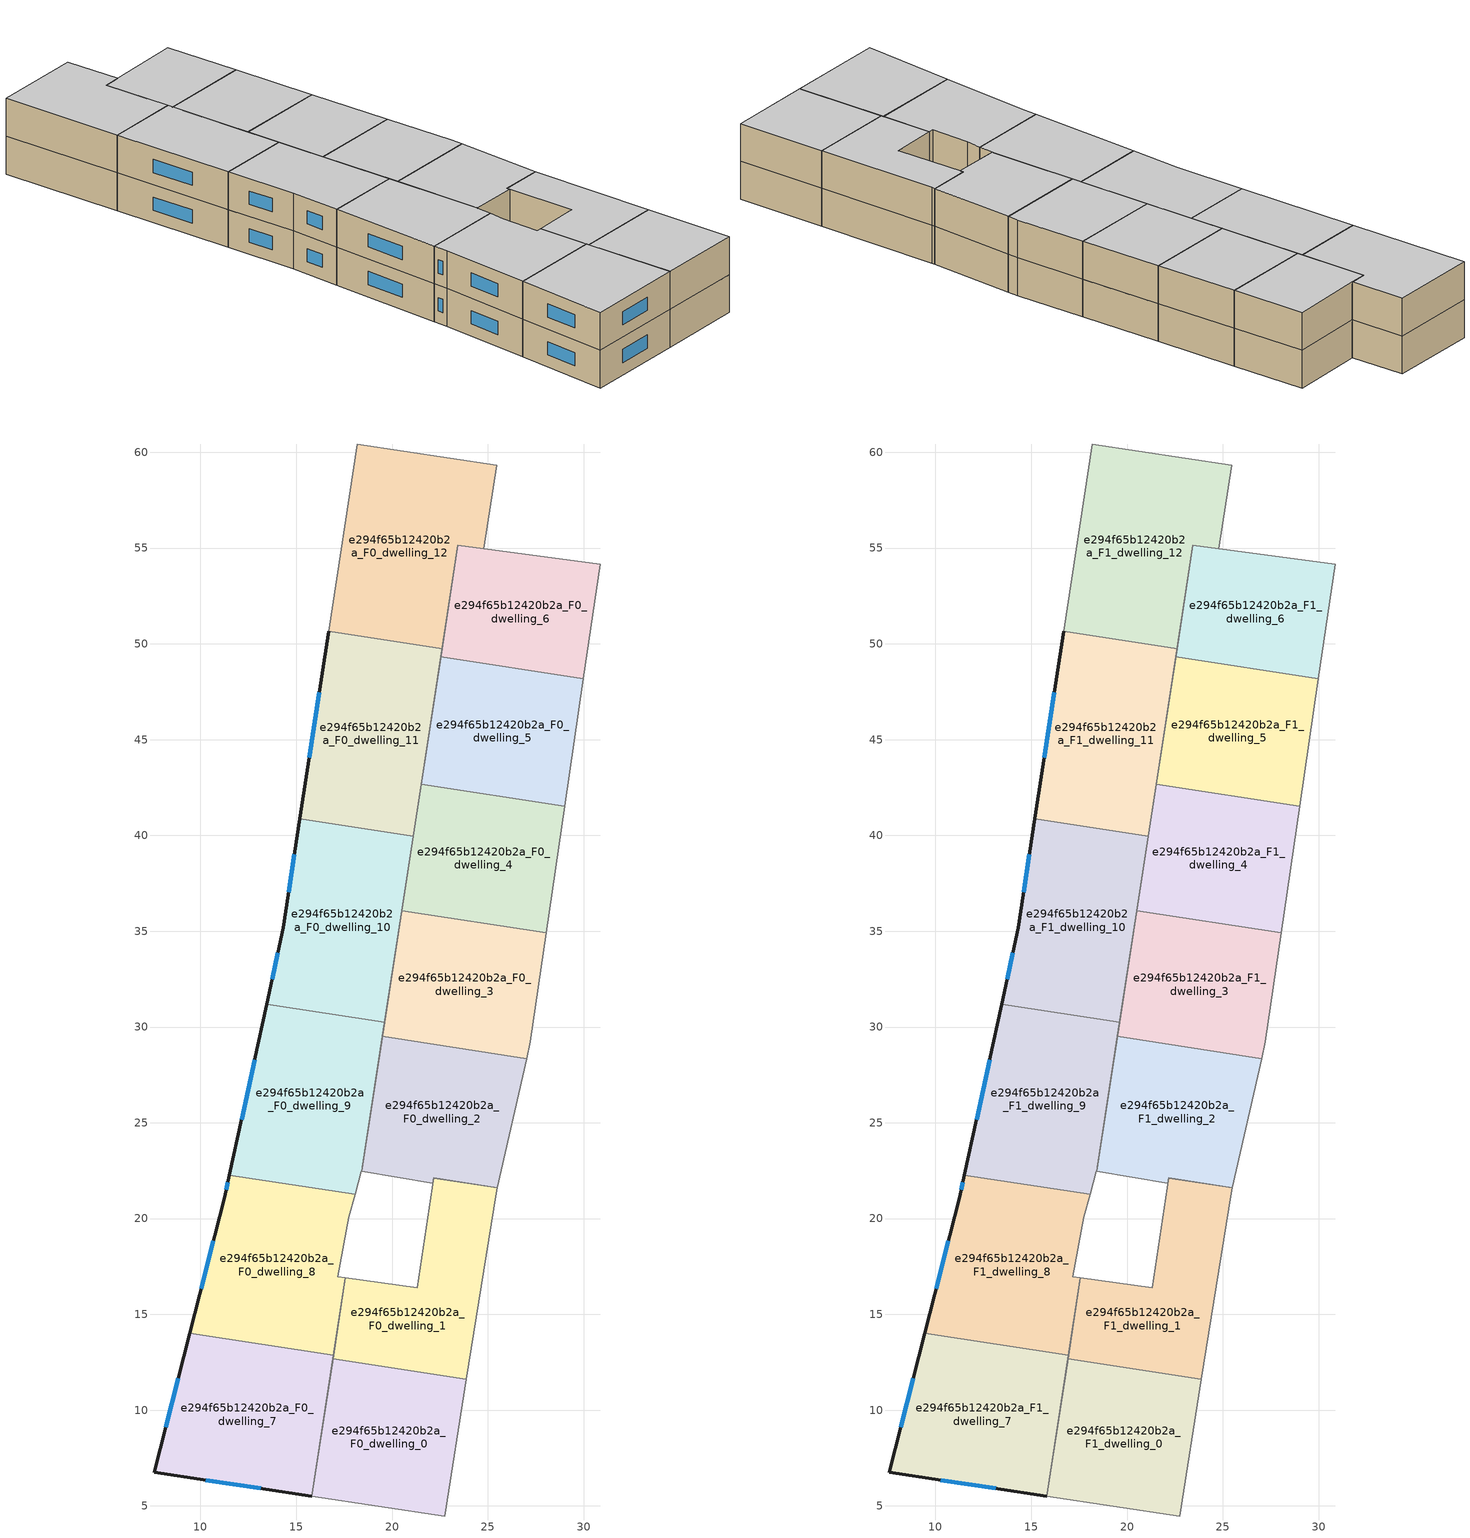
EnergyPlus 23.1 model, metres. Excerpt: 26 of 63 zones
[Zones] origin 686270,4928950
e294f65b12420b2a_F0_dwelling_0
 floor ground (EU_floor_Construction): 23.89,11.6 22.75,4.47 15.82,5.52 16.92,12.67 z0
 wall to e294f65b12420b2a_F0_dwelling_1 (EU_wall_Construction): 23.89,11.6 16.92,12.67 z0:3
 wall adiabatic (EU_wall_Construction): 16.92,12.67 15.82,5.52 22.75,4.47 23.89,11.6 z0:3
e294f65b12420b2a_F0_dwelling_1
 floor ground (EU_floor_Construction): 25.51,21.61 25.44,21.31 23.89,11.6 16.92,12.67 17.57,16.92 21.31,16.39 22.18,22.12 z0
 wall adiabatic (EU_wall_Construction): 22.18,22.12 21.31,16.39 17.57,16.92 16.92,12.67 / 23.89,11.6 25.44,21.31 25.51,21.61 22.19,22.12 z0:3
e294f65b12420b2a_F0_dwelling_10
 floor ground (EU_floor_Construction): 21.11,39.96 19.62,30.25 13.45,31.2 14.32,35.17 15.19,40.87 z0
 wall outside (EU_wall_Construction): 15.19,40.87 14.32,35.17 13.45,31.2 z0:3
 wall adiabatic (EU_wall_Construction): 19.62,30.25 21.11,39.96 z0:3
 wall to e294f65b12420b2a_F0_dwelling_9 (EU_wall_Construction): 13.45,31.2 19.62,30.25 z0:3
 wall to e294f65b12420b2a_F0_dwelling_11 (EU_wall_Construction): 21.11,39.96 15.19,40.87 z0:3
 window (EU_Window_Construction): 14.04,33.88 13.74,32.49 / 14.91,39.02 14.6,37.03 z0.98:2.02
e294f65b12420b2a_F0_dwelling_11
 floor ground (EU_floor_Construction): 22.61,49.75 21.11,39.96 15.19,40.87 16.69,50.66 z0
 wall outside (EU_wall_Construction): 16.69,50.66 15.19,40.87 z0:3
 wall to e294f65b12420b2a_F0_dwelling_12 (EU_wall_Construction): 22.61,49.75 16.69,50.66 z0:3
 wall adiabatic (EU_wall_Construction): 21.11,39.96 22.61,49.75 z0:3
 window (EU_Window_Construction): 16.2,47.47 15.68,44.05 z0.98:2.02
e294f65b12420b2a_F0_dwelling_12
 floor ground (EU_floor_Construction): 25.46,59.33 24.8,54.96 23.44,55.15 22.61,49.75 16.69,50.66 18.19,60.43 z0
 wall adiabatic (EU_wall_Construction): 24.8,54.96 25.46,59.33 18.19,60.43 16.69,50.66 / 22.61,49.75 23.44,55.15 z0:3
 wall to e294f65b12420b2a_F0_dwelling_6 (EU_wall_Construction): 23.44,55.15 24.8,54.96 z0:3
e294f65b12420b2a_F0_dwelling_2
 floor ground (EU_floor_Construction): 27.02,28.35 25.51,21.61 22.18,22.12 22.14,21.84 18.42,22.46 18.46,22.69 19.5,29.51 z0
 wall to e294f65b12420b2a_F0_dwelling_3 (EU_wall_Construction): 27.02,28.35 19.5,29.51 z0:3
 wall adiabatic (EU_wall_Construction): 19.5,29.51 18.46,22.69 18.42,22.46 22.14,21.84 22.18,22.12 25.51,21.61 27.02,28.35 z0:3
e294f65b12420b2a_F0_dwelling_3
 floor ground (EU_floor_Construction): 28.05,34.92 27.22,29.23 27.02,28.35 19.5,29.51 20.51,36.08 z0
 wall adiabatic (EU_wall_Construction): 20.51,36.08 19.5,29.51 / 27.02,28.35 27.22,29.23 28.05,34.92 z0:3
 wall to e294f65b12420b2a_F0_dwelling_4 (EU_wall_Construction): 28.05,34.92 20.51,36.08 z0:3
e294f65b12420b2a_F0_dwelling_4
 floor ground (EU_floor_Construction): 29.02,41.53 28.05,34.92 20.51,36.08 21.53,42.68 z0
 wall to e294f65b12420b2a_F0_dwelling_5 (EU_wall_Construction): 29.02,41.53 21.53,42.68 z0:3
 wall adiabatic (EU_wall_Construction): 28.05,34.92 29.02,41.53 / 21.53,42.68 20.51,36.08 z0:3
e294f65b12420b2a_F0_dwelling_5
 floor ground (EU_floor_Construction): 30,48.18 29.02,41.53 21.53,42.68 22.55,49.33 z0
 wall to e294f65b12420b2a_F0_dwelling_6 (EU_wall_Construction): 30,48.18 22.55,49.33 z0:3
 wall adiabatic (EU_wall_Construction): 29.02,41.53 30,48.18 / 22.55,49.33 21.53,42.68 z0:3
e294f65b12420b2a_F0_dwelling_6
 floor ground (EU_floor_Construction): 30.87,54.14 30,48.18 22.55,49.33 23.44,55.14 z0
 wall adiabatic (EU_wall_Construction): 30,48.18 30.87,54.14 24.81,54.96 / 23.44,55.14 22.55,49.33 z0:3
e294f65b12420b2a_F0_dwelling_7
 floor ground (EU_floor_Construction): 16.95,12.87 15.82,5.52 7.59,6.75 9.45,14.03 z0
 wall outside (EU_wall_Construction): 9.45,14.03 7.59,6.75 15.82,5.52 z0:3
 wall to e294f65b12420b2a_F0_dwelling_8 (EU_wall_Construction): 16.95,12.87 9.45,14.03 z0:3
 wall adiabatic (EU_wall_Construction): 15.82,5.52 16.95,12.87 z0:3
 window (EU_Window_Construction): 10.27,6.35 13.14,5.92 / 8.85,11.66 8.19,9.12 z0.98:2.02
e294f65b12420b2a_F0_dwelling_8
 floor ground (EU_floor_Construction): 18.07,21.26 17.75,20.06 17.17,16.97 17.57,16.92 16.95,12.87 9.45,14.03 11.27,21.14 11.51,22.27 z0
 wall outside (EU_wall_Construction): 11.51,22.27 11.27,21.14 9.45,14.03 z0:3
 wall adiabatic (EU_wall_Construction): 16.95,12.87 17.57,16.92 17.17,16.97 17.75,20.06 18.07,21.26 z0:3
 wall to e294f65b12420b2a_F0_dwelling_9 (EU_wall_Construction): 18.07,21.26 11.51,22.27 z0:3
 window (EU_Window_Construction): 10.68,18.83 10.04,16.34 / 11.43,21.9 11.35,21.51 z0.98:2.02
e294f65b12420b2a_F0_dwelling_9
 floor ground (EU_floor_Construction): 19.62,30.25 18.42,22.46 18.39,22.46 18.07,21.26 11.51,22.27 13.45,31.2 z0
 wall outside (EU_wall_Construction): 13.45,31.2 11.51,22.27 z0:3
 wall adiabatic (EU_wall_Construction): 18.07,21.26 18.39,22.46 18.42,22.46 19.62,30.25 z0:3
 window (EU_Window_Construction): 12.82,28.29 12.15,25.17 z0.98:2.02
e294f65b12420b2a_F1_dwelling_0
 floor to e294f65b12420b2a_F0_dwelling_0 (EU_floor_Construction): 23.89,11.6 22.75,4.47 15.82,5.52 16.92,12.67 z3
 wall to e294f65b12420b2a_F1_dwelling_1 (EU_wall_Construction): 23.89,11.6 16.92,12.67 z3:6
 wall adiabatic (EU_wall_Construction): 16.92,12.67 15.82,5.52 22.75,4.47 23.89,11.6 z3:6
 ceiling to e294f65b12420b2a_F2_dwelling_0 (EU_floor_Construction): 22.75,4.47 23.89,11.6 16.92,12.67 15.82,5.52 z6
e294f65b12420b2a_F1_dwelling_1
 floor to e294f65b12420b2a_F0_dwelling_1 (EU_floor_Construction): 25.51,21.61 25.44,21.31 23.89,11.6 16.92,12.67 17.57,16.92 21.31,16.39 22.19,22.12 z3
 wall adiabatic (EU_wall_Construction): 22.18,22.12 21.31,16.39 17.57,16.92 16.92,12.67 / 23.89,11.6 25.44,21.31 25.51,21.61 22.19,22.12 z3:6
 ceiling to e294f65b12420b2a_F2_dwelling_1 (EU_floor_Construction): 23.89,11.6 25.44,21.31 25.51,21.61 22.19,22.12 21.31,16.39 17.57,16.92 16.92,12.67 z6
e294f65b12420b2a_F1_dwelling_10
 floor to e294f65b12420b2a_F0_dwelling_10 (EU_floor_Construction): 21.11,39.96 19.62,30.25 13.45,31.2 14.32,35.17 15.19,40.87 z3
 wall outside (EU_wall_Construction): 15.19,40.87 14.32,35.17 13.45,31.2 z3:6
 wall adiabatic (EU_wall_Construction): 19.62,30.25 21.11,39.96 z3:6
 wall to e294f65b12420b2a_F1_dwelling_9 (EU_wall_Construction): 13.45,31.2 19.62,30.25 z3:6
 wall to e294f65b12420b2a_F1_dwelling_11 (EU_wall_Construction): 21.11,39.96 15.19,40.87 z3:6
 window (EU_Window_Construction): 14.04,33.88 13.74,32.49 / 14.91,39.02 14.6,37.03 z3.98:5.02
 ceiling to e294f65b12420b2a_F2_dwelling_10 (EU_floor_Construction): 19.62,30.25 21.11,39.96 15.19,40.87 14.32,35.17 13.45,31.2 z6
e294f65b12420b2a_F1_dwelling_11
 floor to e294f65b12420b2a_F0_dwelling_11 (EU_floor_Construction): 22.61,49.75 21.11,39.96 15.19,40.87 16.69,50.66 z3
 wall outside (EU_wall_Construction): 16.69,50.66 15.19,40.87 z3:6
 wall to e294f65b12420b2a_F1_dwelling_12 (EU_wall_Construction): 22.61,49.75 16.69,50.66 z3:6
 wall adiabatic (EU_wall_Construction): 21.11,39.96 22.61,49.75 z3:6
 window (EU_Window_Construction): 16.2,47.47 15.68,44.05 z3.98:5.02
 ceiling to e294f65b12420b2a_F2_dwelling_11 (EU_floor_Construction): 21.11,39.96 22.61,49.75 16.69,50.66 15.19,40.87 z6
e294f65b12420b2a_F1_dwelling_12
 floor to e294f65b12420b2a_F0_dwelling_12 (EU_floor_Construction): 25.46,59.33 24.8,54.96 23.44,55.15 22.61,49.75 16.69,50.66 18.19,60.43 z3
 wall adiabatic (EU_wall_Construction): 24.8,54.96 25.46,59.33 18.19,60.43 16.69,50.66 / 22.61,49.75 23.44,55.15 z3:6
 wall to e294f65b12420b2a_F1_dwelling_6 (EU_wall_Construction): 23.44,55.15 24.8,54.96 z3:6
 ceiling to e294f65b12420b2a_F2_dwelling_12 (EU_floor_Construction): 22.61,49.75 23.44,55.15 24.8,54.96 25.46,59.33 18.19,60.43 16.69,50.66 z6
e294f65b12420b2a_F1_dwelling_2
 floor to e294f65b12420b2a_F0_dwelling_2 (EU_floor_Construction): 27.02,28.35 25.51,21.61 22.18,22.12 22.14,21.84 18.42,22.46 18.46,22.69 19.5,29.51 z3
 wall to e294f65b12420b2a_F1_dwelling_3 (EU_wall_Construction): 27.02,28.35 19.5,29.51 z3:6
 wall adiabatic (EU_wall_Construction): 19.5,29.51 18.46,22.69 18.42,22.46 22.14,21.84 22.18,22.12 25.51,21.61 27.02,28.35 z3:6
 ceiling to e294f65b12420b2a_F2_dwelling_2 (EU_floor_Construction): 25.51,21.61 27.02,28.35 19.5,29.51 18.46,22.69 18.42,22.46 22.14,21.84 22.18,22.12 z6
e294f65b12420b2a_F1_dwelling_3
 floor to e294f65b12420b2a_F0_dwelling_3 (EU_floor_Construction): 28.05,34.92 27.22,29.23 27.02,28.35 19.5,29.51 20.51,36.08 z3
 wall adiabatic (EU_wall_Construction): 20.51,36.08 19.5,29.51 / 27.02,28.35 27.22,29.23 28.05,34.92 z3:6
 wall to e294f65b12420b2a_F1_dwelling_4 (EU_wall_Construction): 28.05,34.92 20.51,36.08 z3:6
 ceiling to e294f65b12420b2a_F2_dwelling_3 (EU_floor_Construction): 27.02,28.35 27.22,29.23 28.05,34.92 20.51,36.08 19.5,29.51 z6
e294f65b12420b2a_F1_dwelling_4
 floor to e294f65b12420b2a_F0_dwelling_4 (EU_floor_Construction): 29.02,41.53 28.05,34.92 20.51,36.08 21.53,42.68 z3
 wall to e294f65b12420b2a_F1_dwelling_5 (EU_wall_Construction): 29.02,41.53 21.53,42.68 z3:6
 wall adiabatic (EU_wall_Construction): 28.05,34.92 29.02,41.53 / 21.53,42.68 20.51,36.08 z3:6
 ceiling to e294f65b12420b2a_F2_dwelling_4 (EU_floor_Construction): 28.05,34.92 29.02,41.53 21.53,42.68 20.51,36.08 z6
e294f65b12420b2a_F1_dwelling_5
 floor to e294f65b12420b2a_F0_dwelling_5 (EU_floor_Construction): 30,48.18 29.02,41.53 21.53,42.68 22.55,49.33 z3
 wall to e294f65b12420b2a_F1_dwelling_6 (EU_wall_Construction): 30,48.18 22.55,49.33 z3:6
 wall adiabatic (EU_wall_Construction): 29.02,41.53 30,48.18 / 22.55,49.33 21.53,42.68 z3:6
 ceiling to e294f65b12420b2a_F2_dwelling_5 (EU_floor_Construction): 29.02,41.53 30,48.18 22.55,49.33 21.53,42.68 z6
e294f65b12420b2a_F1_dwelling_6
 floor to e294f65b12420b2a_F0_dwelling_6 (EU_floor_Construction): 30.87,54.14 30,48.18 22.55,49.33 23.44,55.14 z3
 wall adiabatic (EU_wall_Construction): 30,48.18 30.87,54.14 24.81,54.96 / 23.44,55.14 22.55,49.33 z3:6
 ceiling to e294f65b12420b2a_F2_dwelling_6 (EU_floor_Construction): 30,48.18 30.87,54.14 23.44,55.14 22.55,49.33 z6
e294f65b12420b2a_F1_dwelling_7
 floor to e294f65b12420b2a_F0_dwelling_7 (EU_floor_Construction): 16.95,12.87 15.82,5.52 7.59,6.75 9.45,14.03 z3
 wall outside (EU_wall_Construction): 9.45,14.03 7.59,6.75 15.82,5.52 z3:6
 wall to e294f65b12420b2a_F1_dwelling_8 (EU_wall_Construction): 16.95,12.87 9.45,14.03 z3:6
 wall adiabatic (EU_wall_Construction): 15.82,5.52 16.95,12.87 z3:6
 window (EU_Window_Construction): 10.27,6.35 13.14,5.92 / 8.85,11.66 8.19,9.12 z3.98:5.02
 ceiling to e294f65b12420b2a_F2_dwelling_7 (EU_floor_Construction): 15.82,5.52 16.95,12.87 9.45,14.03 7.59,6.75 z6
e294f65b12420b2a_F1_dwelling_8
 floor to e294f65b12420b2a_F0_dwelling_8 (EU_floor_Construction): 18.07,21.26 17.75,20.06 17.17,16.97 17.57,16.92 16.95,12.87 9.45,14.03 11.27,21.14 11.51,22.27 z3
 wall outside (EU_wall_Construction): 11.51,22.27 11.27,21.14 9.45,14.03 z3:6
 wall adiabatic (EU_wall_Construction): 16.95,12.87 17.57,16.92 17.17,16.97 17.75,20.06 18.07,21.26 z3:6
 wall to e294f65b12420b2a_F1_dwelling_9 (EU_wall_Construction): 18.07,21.26 11.51,22.27 z3:6
 window (EU_Window_Construction): 10.68,18.83 10.04,16.34 / 11.43,21.9 11.35,21.51 z3.98:5.02
 ceiling to e294f65b12420b2a_F2_dwelling_8 (EU_floor_Construction): 16.95,12.87 17.57,16.92 17.17,16.97 17.75,20.06 18.07,21.26 11.51,22.27 11.27,21.14 9.45,14.03 z6
e294f65b12420b2a_F1_dwelling_9
 floor to e294f65b12420b2a_F0_dwelling_9 (EU_floor_Construction): 19.62,30.25 18.42,22.46 18.39,22.46 18.07,21.26 11.51,22.27 13.45,31.2 z3
 wall outside (EU_wall_Construction): 13.45,31.2 11.51,22.27 z3:6
 wall adiabatic (EU_wall_Construction): 18.07,21.26 18.39,22.46 18.42,22.46 19.62,30.25 z3:6
 window (EU_Window_Construction): 12.82,28.29 12.15,25.17 z3.98:5.02
 ceiling to e294f65b12420b2a_F2_dwelling_9 (EU_floor_Construction): 18.07,21.26 18.39,22.46 18.42,22.46 19.62,30.25 13.45,31.2 11.51,22.27 z6
[Building]
EU S2 Campaign: North Axis=0; Terrain=City; Solar Distribution=FullExterior
[Site:Location]
Bologna: Latitude=44.5; Longitude=11.25; Time Zone=1; Elevation=37
[SizingPeriod:WeatherFileDays]
AnnualSizingPeriod: Begin Month=1; Begin Day of Month=1; End Month=12; End Day of Month=31; Day of Week for Start Day=Monday; Use Weather File Daylight Saving Period=No; Use Weather File Rain and Snow Indicators=No
[MATERIAL]
EU_InternalMass_Material: Roughness=MediumRough; Thickness=0.1; Conductivity=1; Density=1800; Specific Heat=900; Thermal Absorptance=0.9; Solar Absorptance=0.7; Visible Absorptance=0.7
[MATERIAL:NOMASS] Roughness=MediumRough; Thermal Absorptance=0.9; Solar Absorptance=0.7; Visible Absorptance=0.7
Name | Thermal Resistance
EU_wall_NoMass | 0.905828
EU_floor_NoMass | 0.67114
[WINDOWMATERIAL:SIMPLEGLAZINGSYSTEM]
EU_Window_SimpleGlazing: UFactor=4.52486; Solar Heat Gain Coefficient=0.85; Visible Transmittance=0.85
[CONSTRUCTION]
EU_wall_Construction: EU_wall_NoMass
EU_floor_Construction: EU_floor_NoMass
EU_Window_Construction: EU_Window_SimpleGlazing
EU_InternalMass_Construction: EU_InternalMass_Material
[ZONE] Type=1; Multiplier=1; Ceiling Height=autocalculate; Floor Area=autocalculate; Part of Total Floor Area=Yes
Name | Volume
e294f65b12420b2a_F0_dwelling_0; e294f65b12420b2a_F1_dwelling_0 | 152.481
e294f65b12420b2a_F0_dwelling_1 | 149.578
e294f65b12420b2a_F1_dwelling_1 | 149.533
e294f65b12420b2a_F0_dwelling_10; e294f65b12420b2a_F1_dwelling_10 | 177.897
e294f65b12420b2a_F0_dwelling_11; e294f65b12420b2a_F1_dwelling_11 | 177.915
e294f65b12420b2a_F0_dwelling_12; e294f65b12420b2a_F1_dwelling_12 | 196.021
e294f65b12420b2a_F0_dwelling_2; e294f65b12420b2a_F1_dwelling_2 | 155.376
e294f65b12420b2a_F0_dwelling_3; e294f65b12420b2a_F1_dwelling_3 | 152.451
e294f65b12420b2a_F0_dwelling_4; e294f65b12420b2a_F1_dwelling_4 | 152.497
e294f65b12420b2a_F0_dwelling_5; e294f65b12420b2a_F1_dwelling_5 | 152.465
e294f65b12420b2a_F0_dwelling_6; e294f65b12420b2a_F1_dwelling_6 | 134.278
e294f65b12420b2a_F0_dwelling_7; e294f65b12420b2a_F1_dwelling_7 | 177.88
e294f65b12420b2a_F0_dwelling_8; e294f65b12420b2a_F1_dwelling_8 | 177.894
e294f65b12420b2a_F0_dwelling_9; e294f65b12420b2a_F1_dwelling_9 | 177.885
[INTERNALMASS] Construction=EU_InternalMass_Construction
Name | Zone or ZoneList | Surface Area
e294f65b12420b2a_F0_dwelling_0_EU_InternalMass | e294f65b12420b2a_F0_dwelling_0 | 50.827
e294f65b12420b2a_F0_dwelling_1_EU_InternalMass | e294f65b12420b2a_F0_dwelling_1 | 49.8577
e294f65b12420b2a_F0_dwelling_2_EU_InternalMass | e294f65b12420b2a_F0_dwelling_2 | 51.7924
e294f65b12420b2a_F0_dwelling_3_EU_InternalMass | e294f65b12420b2a_F0_dwelling_3 | 50.8173
e294f65b12420b2a_F0_dwelling_4_EU_InternalMass | e294f65b12420b2a_F0_dwelling_4 | 50.8322
e294f65b12420b2a_F0_dwelling_5_EU_InternalMass | e294f65b12420b2a_F0_dwelling_5 | 50.8216
e294f65b12420b2a_F0_dwelling_6_EU_InternalMass | e294f65b12420b2a_F0_dwelling_6 | 44.7756
e294f65b12420b2a_F0_dwelling_7_EU_InternalMass | e294f65b12420b2a_F0_dwelling_7 | 59.2934
e294f65b12420b2a_F0_dwelling_8_EU_InternalMass | e294f65b12420b2a_F0_dwelling_8 | 59.2978
e294f65b12420b2a_F0_dwelling_9_EU_InternalMass | e294f65b12420b2a_F0_dwelling_9 | 59.2951
e294f65b12420b2a_F0_dwelling_10_EU_InternalMass | e294f65b12420b2a_F0_dwelling_10 | 59.2988
e294f65b12420b2a_F0_dwelling_11_EU_InternalMass | e294f65b12420b2a_F0_dwelling_11 | 59.3048
e294f65b12420b2a_F0_dwelling_12_EU_InternalMass | e294f65b12420b2a_F0_dwelling_12 | 65.3397
e294f65b12420b2a_F1_dwelling_0_EU_InternalMass | e294f65b12420b2a_F1_dwelling_0 | 50.827
e294f65b12420b2a_F1_dwelling_1_EU_InternalMass | e294f65b12420b2a_F1_dwelling_1 | 49.8577
e294f65b12420b2a_F1_dwelling_2_EU_InternalMass | e294f65b12420b2a_F1_dwelling_2 | 51.7924
e294f65b12420b2a_F1_dwelling_3_EU_InternalMass | e294f65b12420b2a_F1_dwelling_3 | 50.8173
e294f65b12420b2a_F1_dwelling_4_EU_InternalMass | e294f65b12420b2a_F1_dwelling_4 | 50.8322
e294f65b12420b2a_F1_dwelling_5_EU_InternalMass | e294f65b12420b2a_F1_dwelling_5 | 50.8216
e294f65b12420b2a_F1_dwelling_6_EU_InternalMass | e294f65b12420b2a_F1_dwelling_6 | 44.7756
e294f65b12420b2a_F1_dwelling_7_EU_InternalMass | e294f65b12420b2a_F1_dwelling_7 | 59.2934
e294f65b12420b2a_F1_dwelling_8_EU_InternalMass | e294f65b12420b2a_F1_dwelling_8 | 59.2978
e294f65b12420b2a_F1_dwelling_9_EU_InternalMass | e294f65b12420b2a_F1_dwelling_9 | 59.2951
e294f65b12420b2a_F1_dwelling_10_EU_InternalMass | e294f65b12420b2a_F1_dwelling_10 | 59.2988
e294f65b12420b2a_F1_dwelling_11_EU_InternalMass | e294f65b12420b2a_F1_dwelling_11 | 59.3048
e294f65b12420b2a_F1_dwelling_12_EU_InternalMass | e294f65b12420b2a_F1_dwelling_12 | 65.3397
[OTHEREQUIPMENT] Fuel Type=Electricity; Design Level Calculation Method=Watts/Area; Power per Zone Floor Area=1; Fraction Latent=0; Fraction Radiant=0; Fraction Lost=0; Carbon Dioxide Generation Rate=0; EndUse Subcategory=EU_Step8_InternalGains
Name | Zone or ZoneList or Space or SpaceList | Schedule
EU_Step8_InternalGain_e294f65b12420b2a_F0_dwelling_0_f000 | e294f65b12420b2a_F0_dwelling_0 | EU_Step8_GainSchedule_e294f65b12420b2a_F0_dwelling_0_f000
EU_Step8_InternalGain_e294f65b12420b2a_F0_dwelling_1_f000 | e294f65b12420b2a_F0_dwelling_1 | EU_Step8_GainSchedule_e294f65b12420b2a_F0_dwelling_1_f000
EU_Step8_InternalGain_e294f65b12420b2a_F0_dwelling_2_f000 | e294f65b12420b2a_F0_dwelling_2 | EU_Step8_GainSchedule_e294f65b12420b2a_F0_dwelling_2_f000
EU_Step8_InternalGain_e294f65b12420b2a_F0_dwelling_3_f000 | e294f65b12420b2a_F0_dwelling_3 | EU_Step8_GainSchedule_e294f65b12420b2a_F0_dwelling_3_f000
EU_Step8_InternalGain_e294f65b12420b2a_F0_dwelling_4_f000 | e294f65b12420b2a_F0_dwelling_4 | EU_Step8_GainSchedule_e294f65b12420b2a_F0_dwelling_4_f000
EU_Step8_InternalGain_e294f65b12420b2a_F0_dwelling_5_f000 | e294f65b12420b2a_F0_dwelling_5 | EU_Step8_GainSchedule_e294f65b12420b2a_F0_dwelling_5_f000
EU_Step8_InternalGain_e294f65b12420b2a_F0_dwelling_6_f000 | e294f65b12420b2a_F0_dwelling_6 | EU_Step8_GainSchedule_e294f65b12420b2a_F0_dwelling_6_f000
EU_Step8_InternalGain_e294f65b12420b2a_F0_dwelling_7_f000 | e294f65b12420b2a_F0_dwelling_7 | EU_Step8_GainSchedule_e294f65b12420b2a_F0_dwelling_7_f000
EU_Step8_InternalGain_e294f65b12420b2a_F0_dwelling_8_f000 | e294f65b12420b2a_F0_dwelling_8 | EU_Step8_GainSchedule_e294f65b12420b2a_F0_dwelling_8_f000
EU_Step8_InternalGain_e294f65b12420b2a_F0_dwelling_9_f000 | e294f65b12420b2a_F0_dwelling_9 | EU_Step8_GainSchedule_e294f65b12420b2a_F0_dwelling_9_f000
EU_Step8_InternalGain_e294f65b12420b2a_F0_dwelling_10_f000 | e294f65b12420b2a_F0_dwelling_10 | EU_Step8_GainSchedule_e294f65b12420b2a_F0_dwelling_10_f000
EU_Step8_InternalGain_e294f65b12420b2a_F0_dwelling_11_f000 | e294f65b12420b2a_F0_dwelling_11 | EU_Step8_GainSchedule_e294f65b12420b2a_F0_dwelling_11_f000
EU_Step8_InternalGain_e294f65b12420b2a_F0_dwelling_12_f000 | e294f65b12420b2a_F0_dwelling_12 | EU_Step8_GainSchedule_e294f65b12420b2a_F0_dwelling_12_f000
EU_Step8_InternalGain_e294f65b12420b2a_F1_dwelling_0_f000 | e294f65b12420b2a_F1_dwelling_0 | EU_Step8_GainSchedule_e294f65b12420b2a_F1_dwelling_0_f000
EU_Step8_InternalGain_e294f65b12420b2a_F1_dwelling_1_f000 | e294f65b12420b2a_F1_dwelling_1 | EU_Step8_GainSchedule_e294f65b12420b2a_F1_dwelling_1_f000
EU_Step8_InternalGain_e294f65b12420b2a_F1_dwelling_2_f000 | e294f65b12420b2a_F1_dwelling_2 | EU_Step8_GainSchedule_e294f65b12420b2a_F1_dwelling_2_f000
EU_Step8_InternalGain_e294f65b12420b2a_F1_dwelling_3_f000 | e294f65b12420b2a_F1_dwelling_3 | EU_Step8_GainSchedule_e294f65b12420b2a_F1_dwelling_3_f000
EU_Step8_InternalGain_e294f65b12420b2a_F1_dwelling_4_f000 | e294f65b12420b2a_F1_dwelling_4 | EU_Step8_GainSchedule_e294f65b12420b2a_F1_dwelling_4_f000
EU_Step8_InternalGain_e294f65b12420b2a_F1_dwelling_5_f000 | e294f65b12420b2a_F1_dwelling_5 | EU_Step8_GainSchedule_e294f65b12420b2a_F1_dwelling_5_f000
EU_Step8_InternalGain_e294f65b12420b2a_F1_dwelling_6_f000 | e294f65b12420b2a_F1_dwelling_6 | EU_Step8_GainSchedule_e294f65b12420b2a_F1_dwelling_6_f000
EU_Step8_InternalGain_e294f65b12420b2a_F1_dwelling_7_f000 | e294f65b12420b2a_F1_dwelling_7 | EU_Step8_GainSchedule_e294f65b12420b2a_F1_dwelling_7_f000
EU_Step8_InternalGain_e294f65b12420b2a_F1_dwelling_8_f000 | e294f65b12420b2a_F1_dwelling_8 | EU_Step8_GainSchedule_e294f65b12420b2a_F1_dwelling_8_f000
EU_Step8_InternalGain_e294f65b12420b2a_F1_dwelling_9_f000 | e294f65b12420b2a_F1_dwelling_9 | EU_Step8_GainSchedule_e294f65b12420b2a_F1_dwelling_9_f000
EU_Step8_InternalGain_e294f65b12420b2a_F1_dwelling_10_f000 | e294f65b12420b2a_F1_dwelling_10 | EU_Step8_GainSchedule_e294f65b12420b2a_F1_dwelling_10_f000
EU_Step8_InternalGain_e294f65b12420b2a_F1_dwelling_11_f000 | e294f65b12420b2a_F1_dwelling_11 | EU_Step8_GainSchedule_e294f65b12420b2a_F1_dwelling_11_f000
EU_Step8_InternalGain_e294f65b12420b2a_F1_dwelling_12_f000 | e294f65b12420b2a_F1_dwelling_12 | EU_Step8_GainSchedule_e294f65b12420b2a_F1_dwelling_12_f000
[ZONEVENTILATION:DESIGNFLOWRATE] Schedule=EU_AlwaysOn; Design Flow Rate Calculation Method=AirChanges/Hour; Air Changes per Hour=0.73129; Ventilation Type=Natural; Fan Pressure Rise=0; Fan Total Efficiency=1; Constant Term Coefficient=1; Temperature Term Coefficient=0; Velocity Term Coefficient=0; Velocity Squared Term Coefficient=0; Minimum Indoor Temperature=-100; Maximum Indoor Temperature=100; Delta Temperature=-100; Minimum Outdoor Temperature=-100; Maximum Outdoor Temperature=100; Maximum Wind Speed=40
Name | Zone or ZoneList or Space or SpaceList
EU_ConstantAir_e294f65b12420b2a_F0_dwelling_0 | e294f65b12420b2a_F0_dwelling_0
EU_ConstantAir_e294f65b12420b2a_F0_dwelling_1 | e294f65b12420b2a_F0_dwelling_1
EU_ConstantAir_e294f65b12420b2a_F0_dwelling_2 | e294f65b12420b2a_F0_dwelling_2
EU_ConstantAir_e294f65b12420b2a_F0_dwelling_3 | e294f65b12420b2a_F0_dwelling_3
EU_ConstantAir_e294f65b12420b2a_F0_dwelling_4 | e294f65b12420b2a_F0_dwelling_4
EU_ConstantAir_e294f65b12420b2a_F0_dwelling_5 | e294f65b12420b2a_F0_dwelling_5
EU_ConstantAir_e294f65b12420b2a_F0_dwelling_6 | e294f65b12420b2a_F0_dwelling_6
EU_ConstantAir_e294f65b12420b2a_F0_dwelling_7 | e294f65b12420b2a_F0_dwelling_7
EU_ConstantAir_e294f65b12420b2a_F0_dwelling_8 | e294f65b12420b2a_F0_dwelling_8
EU_ConstantAir_e294f65b12420b2a_F0_dwelling_9 | e294f65b12420b2a_F0_dwelling_9
EU_ConstantAir_e294f65b12420b2a_F0_dwelling_10 | e294f65b12420b2a_F0_dwelling_10
EU_ConstantAir_e294f65b12420b2a_F0_dwelling_11 | e294f65b12420b2a_F0_dwelling_11
EU_ConstantAir_e294f65b12420b2a_F0_dwelling_12 | e294f65b12420b2a_F0_dwelling_12
EU_ConstantAir_e294f65b12420b2a_F1_dwelling_0 | e294f65b12420b2a_F1_dwelling_0
EU_ConstantAir_e294f65b12420b2a_F1_dwelling_1 | e294f65b12420b2a_F1_dwelling_1
EU_ConstantAir_e294f65b12420b2a_F1_dwelling_2 | e294f65b12420b2a_F1_dwelling_2
EU_ConstantAir_e294f65b12420b2a_F1_dwelling_3 | e294f65b12420b2a_F1_dwelling_3
EU_ConstantAir_e294f65b12420b2a_F1_dwelling_4 | e294f65b12420b2a_F1_dwelling_4
EU_ConstantAir_e294f65b12420b2a_F1_dwelling_5 | e294f65b12420b2a_F1_dwelling_5
EU_ConstantAir_e294f65b12420b2a_F1_dwelling_6 | e294f65b12420b2a_F1_dwelling_6
EU_ConstantAir_e294f65b12420b2a_F1_dwelling_7 | e294f65b12420b2a_F1_dwelling_7
EU_ConstantAir_e294f65b12420b2a_F1_dwelling_8 | e294f65b12420b2a_F1_dwelling_8
EU_ConstantAir_e294f65b12420b2a_F1_dwelling_9 | e294f65b12420b2a_F1_dwelling_9
EU_ConstantAir_e294f65b12420b2a_F1_dwelling_10 | e294f65b12420b2a_F1_dwelling_10
EU_ConstantAir_e294f65b12420b2a_F1_dwelling_11 | e294f65b12420b2a_F1_dwelling_11
EU_ConstantAir_e294f65b12420b2a_F1_dwelling_12 | e294f65b12420b2a_F1_dwelling_12
[HVACTEMPLATE:THERMOSTAT] Constant Heating Setpoint=20; Constant Cooling Setpoint=50
EU_HeatOnly_e294f65b12420b2a_F0_dwelling_0; EU_HeatOnly_e294f65b12420b2a_F0_dwelling_1; EU_HeatOnly_e294f65b12420b2a_F0_dwelling_2; EU_HeatOnly_e294f65b12420b2a_F0_dwelling_3; EU_HeatOnly_e294f65b12420b2a_F0_dwelling_4; EU_HeatOnly_e294f65b12420b2a_F0_dwelling_5; EU_HeatOnly_e294f65b12420b2a_F0_dwelling_6; EU_HeatOnly_e294f65b12420b2a_F0_dwelling_7; EU_HeatOnly_e294f65b12420b2a_F0_dwelling_8; EU_HeatOnly_e294f65b12420b2a_F0_dwelling_9; EU_HeatOnly_e294f65b12420b2a_F0_dwelling_10; EU_HeatOnly_e294f65b12420b2a_F0_dwelling_11; EU_HeatOnly_e294f65b12420b2a_F0_dwelling_12; EU_HeatOnly_e294f65b12420b2a_F1_dwelling_0; EU_HeatOnly_e294f65b12420b2a_F1_dwelling_1; EU_HeatOnly_e294f65b12420b2a_F1_dwelling_2; EU_HeatOnly_e294f65b12420b2a_F1_dwelling_3; EU_HeatOnly_e294f65b12420b2a_F1_dwelling_4; EU_HeatOnly_e294f65b12420b2a_F1_dwelling_5; EU_HeatOnly_e294f65b12420b2a_F1_dwelling_6; EU_HeatOnly_e294f65b12420b2a_F1_dwelling_7; EU_HeatOnly_e294f65b12420b2a_F1_dwelling_8; EU_HeatOnly_e294f65b12420b2a_F1_dwelling_9; EU_HeatOnly_e294f65b12420b2a_F1_dwelling_10; EU_HeatOnly_e294f65b12420b2a_F1_dwelling_11; EU_HeatOnly_e294f65b12420b2a_F1_dwelling_12; EU_HeatOnly_e294f65b12420b2a_F2_dwelling_0; EU_HeatOnly_e294f65b12420b2a_F2_dwelling_1; EU_HeatOnly_e294f65b12420b2a_F2_dwelling_2; EU_HeatOnly_e294f65b12420b2a_F2_dwelling_3; EU_HeatOnly_e294f65b12420b2a_F2_dwelling_4; EU_HeatOnly_e294f65b12420b2a_F2_dwelling_5; EU_HeatOnly_e294f65b12420b2a_F2_dwelling_6; EU_HeatOnly_e294f65b12420b2a_F2_dwelling_7; EU_HeatOnly_e294f65b12420b2a_F2_dwelling_8; EU_HeatOnly_e294f65b12420b2a_F2_dwelling_9; EU_HeatOnly_e294f65b12420b2a_F2_dwelling_10; EU_HeatOnly_e294f65b12420b2a_F2_dwelling_11; EU_HeatOnly_e294f65b12420b2a_F2_dwelling_12; EU_HeatOnly_e294f65b12420b2a_F3_dwelling_0; EU_HeatOnly_e294f65b12420b2a_F3_dwelling_1; EU_HeatOnly_e294f65b12420b2a_F3_dwelling_2; EU_HeatOnly_e294f65b12420b2a_F3_dwelling_3; EU_HeatOnly_e294f65b12420b2a_F3_dwelling_4; EU_HeatOnly_e294f65b12420b2a_F3_dwelling_5; EU_HeatOnly_e294f65b12420b2a_F3_dwelling_6; EU_HeatOnly_e294f65b12420b2a_F3_dwelling_7; EU_HeatOnly_e294f65b12420b2a_F3_dwelling_8; EU_HeatOnly_e294f65b12420b2a_F3_dwelling_9; EU_HeatOnly_e294f65b12420b2a_F3_dwelling_10; EU_HeatOnly_e294f65b12420b2a_F3_dwelling_11; EU_HeatOnly_e294f65b12420b2a_F4_dwelling_0; EU_HeatOnly_e294f65b12420b2a_F4_dwelling_1; EU_HeatOnly_e294f65b12420b2a_F4_dwelling_2; EU_HeatOnly_e294f65b12420b2a_F4_dwelling_3; EU_HeatOnly_e294f65b12420b2a_F4_dwelling_4; EU_HeatOnly_e294f65b12420b2a_F4_dwelling_5; EU_HeatOnly_e294f65b12420b2a_F4_dwelling_6; EU_HeatOnly_e294f65b12420b2a_F4_dwelling_7; EU_HeatOnly_e294f65b12420b2a_F4_dwelling_8; EU_HeatOnly_e294f65b12420b2a_F4_dwelling_9; EU_HeatOnly_e294f65b12420b2a_F4_dwelling_10; EU_HeatOnly_e294f65b12420b2a_F4_dwelling_11
[HVACTEMPLATE:ZONE:IDEALLOADSAIRSYSTEM] System Availability Schedule=EU_AlwaysOn; Maximum Heating Supply Air Temperature=50; Minimum Cooling Supply Air Temperature=13; Maximum Heating Supply Air Humidity Ratio=0.0156; Minimum Cooling Supply Air Humidity Ratio=0.0077; Heating Limit=NoLimit; Cooling Limit=NoLimit; Heating Availability Schedule=EU_AlwaysOn; Cooling Availability Schedule=EU_CoolingOff; Dehumidification Control Type=ConstantSensibleHeatRatio; Cooling Sensible Heat Ratio=0.7; Dehumidification Setpoint=60; Humidification Control Type=None; Humidification Setpoint=30; Outdoor Air Method=None; Outdoor Air Flow Rate per Person=0.00944; Outdoor Air Flow Rate per Zone Floor Area=0; Outdoor Air Flow Rate per Zone=0; Demand Controlled Ventilation Type=None; Outdoor Air Economizer Type=NoEconomizer; Heat Recovery Type=None; Sensible Heat Recovery Effectiveness=0.7; Latent Heat Recovery Effectiveness=0.65
Name | Template Thermostat
e294f65b12420b2a_F0_dwelling_0 | EU_HeatOnly_e294f65b12420b2a_F0_dwelling_0
e294f65b12420b2a_F0_dwelling_1 | EU_HeatOnly_e294f65b12420b2a_F0_dwelling_1
e294f65b12420b2a_F0_dwelling_2 | EU_HeatOnly_e294f65b12420b2a_F0_dwelling_2
e294f65b12420b2a_F0_dwelling_3 | EU_HeatOnly_e294f65b12420b2a_F0_dwelling_3
e294f65b12420b2a_F0_dwelling_4 | EU_HeatOnly_e294f65b12420b2a_F0_dwelling_4
e294f65b12420b2a_F0_dwelling_5 | EU_HeatOnly_e294f65b12420b2a_F0_dwelling_5
e294f65b12420b2a_F0_dwelling_6 | EU_HeatOnly_e294f65b12420b2a_F0_dwelling_6
e294f65b12420b2a_F0_dwelling_7 | EU_HeatOnly_e294f65b12420b2a_F0_dwelling_7
e294f65b12420b2a_F0_dwelling_8 | EU_HeatOnly_e294f65b12420b2a_F0_dwelling_8
e294f65b12420b2a_F0_dwelling_9 | EU_HeatOnly_e294f65b12420b2a_F0_dwelling_9
e294f65b12420b2a_F0_dwelling_10 | EU_HeatOnly_e294f65b12420b2a_F0_dwelling_10
e294f65b12420b2a_F0_dwelling_11 | EU_HeatOnly_e294f65b12420b2a_F0_dwelling_11
e294f65b12420b2a_F0_dwelling_12 | EU_HeatOnly_e294f65b12420b2a_F0_dwelling_12
e294f65b12420b2a_F1_dwelling_0 | EU_HeatOnly_e294f65b12420b2a_F1_dwelling_0
e294f65b12420b2a_F1_dwelling_1 | EU_HeatOnly_e294f65b12420b2a_F1_dwelling_1
e294f65b12420b2a_F1_dwelling_2 | EU_HeatOnly_e294f65b12420b2a_F1_dwelling_2
e294f65b12420b2a_F1_dwelling_3 | EU_HeatOnly_e294f65b12420b2a_F1_dwelling_3
e294f65b12420b2a_F1_dwelling_4 | EU_HeatOnly_e294f65b12420b2a_F1_dwelling_4
e294f65b12420b2a_F1_dwelling_5 | EU_HeatOnly_e294f65b12420b2a_F1_dwelling_5
e294f65b12420b2a_F1_dwelling_6 | EU_HeatOnly_e294f65b12420b2a_F1_dwelling_6
e294f65b12420b2a_F1_dwelling_7 | EU_HeatOnly_e294f65b12420b2a_F1_dwelling_7
e294f65b12420b2a_F1_dwelling_8 | EU_HeatOnly_e294f65b12420b2a_F1_dwelling_8
e294f65b12420b2a_F1_dwelling_9 | EU_HeatOnly_e294f65b12420b2a_F1_dwelling_9
e294f65b12420b2a_F1_dwelling_10 | EU_HeatOnly_e294f65b12420b2a_F1_dwelling_10
e294f65b12420b2a_F1_dwelling_11 | EU_HeatOnly_e294f65b12420b2a_F1_dwelling_11
e294f65b12420b2a_F1_dwelling_12 | EU_HeatOnly_e294f65b12420b2a_F1_dwelling_12
[SIZING:ZONE] Zone Cooling Design Supply Air Temperature Input Method=SupplyAirTemperature; Zone Cooling Design Supply Air Temperature=13; Zone Heating Design Supply Air Temperature Input Method=SupplyAirTemperature; Zone Heating Design Supply Air Temperature=50; Zone Cooling Design Supply Air Humidity Ratio=0.008; Zone Heating Design Supply Air Humidity Ratio=0.008; Cooling Design Air Flow Method=DesignDay; Cooling Design Air Flow Rate=0; Cooling Minimum Air Flow per Zone Floor Area=0.000762; Cooling Minimum Air Flow=0; Cooling Minimum Air Flow Fraction=0.2; Heating Design Air Flow Method=DesignDay; Heating Design Air Flow Rate=0; Heating Maximum Air Flow per Zone Floor Area=0.002032; Heating Maximum Air Flow=0.141576; Heating Maximum Air Flow Fraction=0.3; Account for Dedicated Outdoor Air System=No; Dedicated Outdoor Air System Control Strategy=NeutralSupplyAir; Dedicated Outdoor Air Low Setpoint Temperature for Design=autosize; Dedicated Outdoor Air High Setpoint Temperature for Design=autosize; Zone Load Sizing Method=Sensible Load Only No Latent Load; Zone Latent Cooling Design Supply Air Humidity Ratio Input Method=HumidityRatioDifference; Zone Cooling Design Supply Air Humidity Ratio Difference=0.005; Zone Latent Heating Design Supply Air Humidity Ratio Input Method=HumidityRatioDifference; Zone Humidification Design Supply Air Humidity Ratio Difference=0.005
e294f65b12420b2a_F0_dwelling_0; e294f65b12420b2a_F0_dwelling_1; e294f65b12420b2a_F0_dwelling_2; e294f65b12420b2a_F0_dwelling_3; e294f65b12420b2a_F0_dwelling_4; e294f65b12420b2a_F0_dwelling_5; e294f65b12420b2a_F0_dwelling_6; e294f65b12420b2a_F0_dwelling_7; e294f65b12420b2a_F0_dwelling_8; e294f65b12420b2a_F0_dwelling_9; e294f65b12420b2a_F0_dwelling_10; e294f65b12420b2a_F0_dwelling_11; e294f65b12420b2a_F0_dwelling_12; e294f65b12420b2a_F1_dwelling_0; e294f65b12420b2a_F1_dwelling_1; e294f65b12420b2a_F1_dwelling_2; e294f65b12420b2a_F1_dwelling_3; e294f65b12420b2a_F1_dwelling_4; e294f65b12420b2a_F1_dwelling_5; e294f65b12420b2a_F1_dwelling_6; e294f65b12420b2a_F1_dwelling_7; e294f65b12420b2a_F1_dwelling_8; e294f65b12420b2a_F1_dwelling_9; e294f65b12420b2a_F1_dwelling_10; e294f65b12420b2a_F1_dwelling_11; e294f65b12420b2a_F1_dwelling_12
[SCHEDULE:CONSTANT]
Name | Hourly Value
EU_AlwaysOn | 1
EU_CoolingOff | 0
[SCHEDULE:FILE] Column Number=1; Rows to Skip at Top=0; Number of Hours of Data=8760; Column Separator=Comma; Interpolate to Timestep=No; Minutes per Item=60; Adjust Schedule for Daylight Savings=Yes
Name | File
EU_Step8_GainSchedule_e294f65b12420b2a_F0_dwelling_0_f000 | ../../schedules/e294f65b12420b2a/e294f65b12420b2a_F0_dwelling_0_f000_gain.csv
EU_Step8_GainSchedule_e294f65b12420b2a_F0_dwelling_1_f000 | ../../schedules/e294f65b12420b2a/e294f65b12420b2a_F0_dwelling_1_f000_gain.csv
EU_Step8_GainSchedule_e294f65b12420b2a_F0_dwelling_2_f000 | ../../schedules/e294f65b12420b2a/e294f65b12420b2a_F0_dwelling_2_f000_gain.csv
EU_Step8_GainSchedule_e294f65b12420b2a_F0_dwelling_3_f000 | ../../schedules/e294f65b12420b2a/e294f65b12420b2a_F0_dwelling_3_f000_gain.csv
EU_Step8_GainSchedule_e294f65b12420b2a_F0_dwelling_4_f000 | ../../schedules/e294f65b12420b2a/e294f65b12420b2a_F0_dwelling_4_f000_gain.csv
EU_Step8_GainSchedule_e294f65b12420b2a_F0_dwelling_5_f000 | ../../schedules/e294f65b12420b2a/e294f65b12420b2a_F0_dwelling_5_f000_gain.csv
EU_Step8_GainSchedule_e294f65b12420b2a_F0_dwelling_6_f000 | ../../schedules/e294f65b12420b2a/e294f65b12420b2a_F0_dwelling_6_f000_gain.csv
EU_Step8_GainSchedule_e294f65b12420b2a_F0_dwelling_7_f000 | ../../schedules/e294f65b12420b2a/e294f65b12420b2a_F0_dwelling_7_f000_gain.csv
EU_Step8_GainSchedule_e294f65b12420b2a_F0_dwelling_8_f000 | ../../schedules/e294f65b12420b2a/e294f65b12420b2a_F0_dwelling_8_f000_gain.csv
EU_Step8_GainSchedule_e294f65b12420b2a_F0_dwelling_9_f000 | ../../schedules/e294f65b12420b2a/e294f65b12420b2a_F0_dwelling_9_f000_gain.csv
EU_Step8_GainSchedule_e294f65b12420b2a_F0_dwelling_10_f000 | ../../schedules/e294f65b12420b2a/e294f65b12420b2a_F0_dwelling_10_f000_gain.csv
EU_Step8_GainSchedule_e294f65b12420b2a_F0_dwelling_11_f000 | ../../schedules/e294f65b12420b2a/e294f65b12420b2a_F0_dwelling_11_f000_gain.csv
EU_Step8_GainSchedule_e294f65b12420b2a_F0_dwelling_12_f000 | ../../schedules/e294f65b12420b2a/e294f65b12420b2a_F0_dwelling_12_f000_gain.csv
EU_Step8_GainSchedule_e294f65b12420b2a_F1_dwelling_0_f000 | ../../schedules/e294f65b12420b2a/e294f65b12420b2a_F1_dwelling_0_f000_gain.csv
EU_Step8_GainSchedule_e294f65b12420b2a_F1_dwelling_1_f000 | ../../schedules/e294f65b12420b2a/e294f65b12420b2a_F1_dwelling_1_f000_gain.csv
EU_Step8_GainSchedule_e294f65b12420b2a_F1_dwelling_2_f000 | ../../schedules/e294f65b12420b2a/e294f65b12420b2a_F1_dwelling_2_f000_gain.csv
EU_Step8_GainSchedule_e294f65b12420b2a_F1_dwelling_3_f000 | ../../schedules/e294f65b12420b2a/e294f65b12420b2a_F1_dwelling_3_f000_gain.csv
EU_Step8_GainSchedule_e294f65b12420b2a_F1_dwelling_4_f000 | ../../schedules/e294f65b12420b2a/e294f65b12420b2a_F1_dwelling_4_f000_gain.csv
EU_Step8_GainSchedule_e294f65b12420b2a_F1_dwelling_5_f000 | ../../schedules/e294f65b12420b2a/e294f65b12420b2a_F1_dwelling_5_f000_gain.csv
EU_Step8_GainSchedule_e294f65b12420b2a_F1_dwelling_6_f000 | ../../schedules/e294f65b12420b2a/e294f65b12420b2a_F1_dwelling_6_f000_gain.csv
EU_Step8_GainSchedule_e294f65b12420b2a_F1_dwelling_7_f000 | ../../schedules/e294f65b12420b2a/e294f65b12420b2a_F1_dwelling_7_f000_gain.csv
EU_Step8_GainSchedule_e294f65b12420b2a_F1_dwelling_8_f000 | ../../schedules/e294f65b12420b2a/e294f65b12420b2a_F1_dwelling_8_f000_gain.csv
EU_Step8_GainSchedule_e294f65b12420b2a_F1_dwelling_9_f000 | ../../schedules/e294f65b12420b2a/e294f65b12420b2a_F1_dwelling_9_f000_gain.csv
EU_Step8_GainSchedule_e294f65b12420b2a_F1_dwelling_10_f000 | ../../schedules/e294f65b12420b2a/e294f65b12420b2a_F1_dwelling_10_f000_gain.csv
EU_Step8_GainSchedule_e294f65b12420b2a_F1_dwelling_11_f000 | ../../schedules/e294f65b12420b2a/e294f65b12420b2a_F1_dwelling_11_f000_gain.csv
EU_Step8_GainSchedule_e294f65b12420b2a_F1_dwelling_12_f000 | ../../schedules/e294f65b12420b2a/e294f65b12420b2a_F1_dwelling_12_f000_gain.csv
